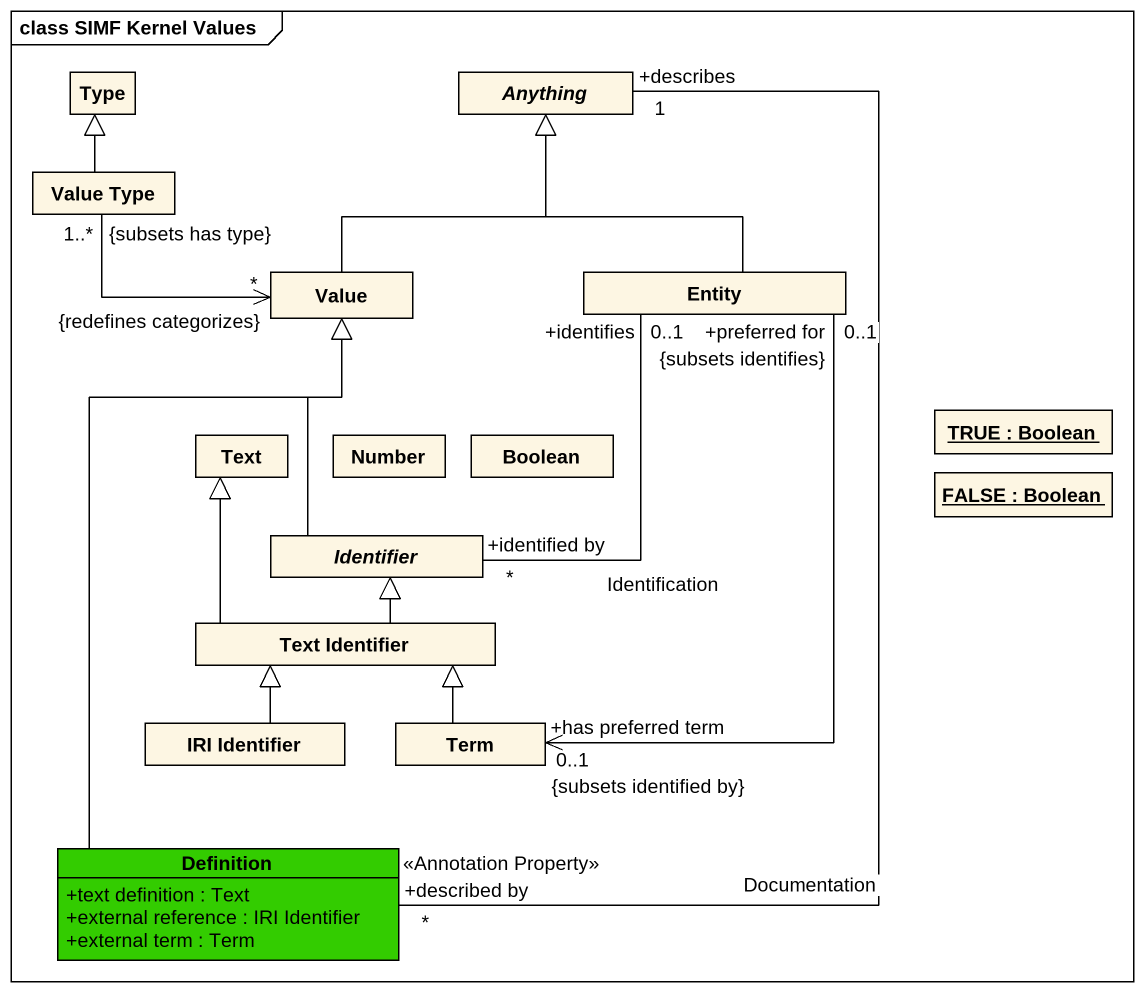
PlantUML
@startuml
mainframe class SIMF Kernel Values
hide circle
hide empty members
skinparam classAttributeIconSize 0
class Type
abstract class Anything
class "Value Type" as Value_Type
class Value
class "Entity" as Entity_
object "TRUE : Boolean" as TRUE
class Text
class Number
class Boolean
object "FALSE : Boolean" as FALSE
abstract class Identifier
class "Text Identifier" as Text_Identifier
class "IRI Identifier" as IRI_Identifier
class Term
class Definition #33CC00 {
  +text definition : Text
  +external reference : IRI Identifier
  +external term : Term
}
Value_Type -up-|> Type
Value_Type "1..*\n{subsets has type}" -right-> "*\n{redefines categorizes}" Value
Value -up-|> Anything
Entity_ -up-|> Anything
Entity_ "+preferred for\n0..1\n{subsets identifies}" --> "+has preferred term\n0..1\n{subsets identified by}" Term
Identifier -up-|> Value
Identifier "+identified by\n*" -up- "+identifies\n0..1" Entity_ : Identification
Text_Identifier -up-|> Text
Text_Identifier -up-|> Identifier
IRI_Identifier -up-|> Text_Identifier
Term -up-|> Text_Identifier
Definition "+described by\n*\n<<Annotation Property>>" -up- "+describes\n1" Anything : Documentation
Definition -up-|> Value
@enduml
